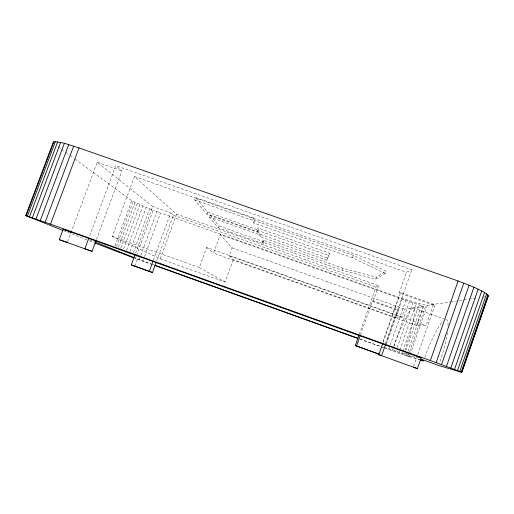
<?xml version="1.0" encoding="UTF-8"?>
<svg xmlns="http://www.w3.org/2000/svg" width="514" height="514" viewBox="0 0 514 514"><rect width="100%" height="100%" fill="white"/><g stroke="black" fill="none" stroke-linecap="round" stroke-linejoin="round"><path stroke-width="0.39" stroke-dasharray="2.57 1.93" d="M384.928 348.177L404.261 355.007L404.788 353.497M405.848 350.477L421.955 304.397L427.269 305.361L450.116 301.975M416.475 325.478L423.106 306.492L220.294 234.602L213.548 253.164L416.475 325.478L426.029 325.587L433.193 305.04L435.088 304.77L417.265 355.874M404.261 355.007L406.407 355.746L406.927 354.249M407.975 351.261L424.172 304.892M406.407 355.746L408.103 356.324L408.63 354.821M409.677 351.814L425.958 305.22M408.103 356.324L409.33 356.729L409.857 355.219M410.121 354.467L427.269 305.361M413.609 366.353L416.481 358.123M433.193 305.04L399.198 293.006L406.484 272.272L411.804 269.677L115.746 165.611L89.282 236.89M383.001 341.566L398.562 297.265L421.955 304.397M383.058 342.542L400.605 292.569L435.088 304.77M385.481 343.789L397.264 310.205L398.536 310.026L395.87 317.62L233.285 259.686L229.25 255.786L232.116 247.883L220.294 234.602M385.397 344.933L411.804 269.677M386.509 343.66L402.34 298.55M388.642 349.501L389.959 345.736M390.222 344.978L406.073 299.778M395.87 317.62L401.755 317.215L404.576 309.158L423.106 306.492M392.24 350.779L393.563 347.001M393.827 346.25L409.703 300.934M395.658 351.987L396.185 350.471M397.245 347.445L413.16 301.988M398.838 353.112L399.622 350.863M399.886 350.118L416.398 302.932M401.723 354.12L402.513 351.865M402.777 351.113L419.347 303.735M263.2 240.096L262.5 242.036L342.42 270.306L375.663 279.192L376.383 277.149L386.142 271.135L353.259 255.355L254.674 220.647L253.447 217.852L195.648 197.511L194.761 199.946L206.969 214.351L258.092 232.399L258.876 230.233L257.887 227.972L329.615 253.267L326.853 260.193L260 236.575L259.082 234.557L259.846 232.444L209.911 214.813L209.147 216.921L218.444 227.895L263.29 243.764L263.971 241.863L263.2 240.096L343.114 268.353L376.383 277.149M359.222 334.46L375.965 286.992L378.664 285.668L176.623 214.152L134.437 176.54L112.303 236.389L160.259 258.812L225.171 282.096L233.285 259.686M360.481 334.865L372.303 301.332L373.248 301.031L398.536 310.026M373.248 301.031L378.664 285.668M375.663 279.192L385.333 273.442L386.142 271.135M342.42 270.306L343.114 268.353M385.333 273.442L352.405 257.765L353.259 255.355M326.853 260.193L329.615 253.267M260 236.575L260.752 234.506L259.846 232.444M352.405 257.765L253.813 223.031L252.567 220.3L253.447 217.852M253.813 223.031L254.674 220.647M258.092 232.399L257.084 230.188L257.887 227.972M206.969 214.351L207.752 212.198L195.648 197.511M225.171 282.096L199.278 267.543L206.589 247.446L426.029 325.587M218.444 227.895L219.131 226.006L209.911 214.813M160.259 258.812L176.623 214.152M128.821 254.391L129.644 252.156M129.92 251.41L146.137 207.393L131.713 200.678L74.414 158.633M133.422 252.695L149.593 208.78L146.137 207.393M135.606 253.087L152.735 206.544L97.23 162.218L71.086 232.386M136.242 256.255L135.42 258.484L154.142 265.23M136.512 255.516L153.198 210.181L149.593 208.78M134.816 266.162L137.45 258.998L133.948 257.591M139.127 259.827L140.489 256.113M140.765 255.374L156.873 211.575L153.198 210.181M142.828 261.163L143.38 259.654M144.492 256.64L160.554 212.924L398.562 297.265M153.397 260.148L170.725 212.912L152.735 206.544M156.731 260.849L173.449 215.257L170.725 212.912M115.027 245.84L131.713 200.678M116.498 246.424L133.1 201.482M118.438 247.183L134.957 202.445M120.796 248.082L137.238 203.538M123.559 249.046L139.898 204.745M125.506 253.177L126.335 250.928M126.611 250.183L142.886 206.037M96.503 239.331L121.882 170.886L115.746 165.611M67.604 241.741L70.816 233.105M399.198 293.006L400.605 292.569M450.906 301.859L456.419 301.037M459.574 300.574L468.241 299.289M469.031 299.167L477.699 297.882M482.421 297.182L484.786 296.835M382.332 347.008L383.56 347.348M384.17 347.515L392.535 349.841L419.7 359.601M408.527 354.274L403.908 352.989L417.972 358.046M409.33 356.729L419.752 359.845M97.23 162.218L121.882 170.886M134.437 176.54L406.484 272.272M194.761 199.946L252.567 220.3M207.752 212.198L258.876 230.233M257.084 230.188L328.819 255.497M260.752 234.506L327.591 258.112M209.147 216.921L259.082 234.557M219.131 226.006L263.971 241.863M173.449 215.257L375.965 286.992M413.083 307.931L444.302 319.014M232.116 247.883L404.576 309.158M372.303 301.332L397.264 310.205M229.25 255.786L401.755 317.215M112.303 236.389L199.278 267.543M383.418 347.637L360.038 339.234M137.45 258.998L152.15 264.28M152.883 264.543L154.354 265.07M360.115 339.022L380.116 346.211M156.873 211.575L160.554 212.924M63.646 230.696L88.871 240.674M89.616 240.97L94.068 242.73M89.577 239.8L94.749 241.876M58.313 146.824L60.89 148.713M61.539 149.188L64.758 151.546M65.4 152.022L69.261 154.855M69.904 155.324L73.772 158.158M206.589 247.446L213.548 253.164M262.5 242.036L263.29 243.764M445.786 319.541A46.311 7.935 -70.7 0 1 448.054 325.401M447.405 332.622A46.311 7.935 -70.7 0 1 439.47 363.225M424.75 357.378A46.311 7.935 -70.7 0 1 443.126 321.07M393.808 346.269A46.17 5.885 -70.6 0 1 413.468 307.963A46.17 5.885 -70.6 0 1 404.942 349.983"/><path stroke-width="0.77" d="M486.604 293.841L488.3 295.788L461.848 372.309L459.773 371.416L486.604 293.841C477.789 288.193 467.779 284.769 458.077 280.991L79.027 147.897C70.803 145.513 62.573 141.825 53.893 141.78L53.27 142.211L25.7 215.604L62.901 230.407M461.212 372.007L487.857 294.946M420.934 359.106L438.699 365.493L461.681 372.322L488.3 295.788M459.773 371.416L436.142 362.646L463.769 283.137M441.539 364.612L469.089 285.244M446.467 366.418L473.908 287.268M450.829 368.03L478.142 289.183M454.543 369.412L481.714 290.937M457.537 370.549L484.548 292.498M382.789 343.301L378.805 354.66L417.394 368.634L421.172 357.783L63.19 229.218L59.303 239.64L92.045 251.365L95.945 240.835M436.142 362.646L430.391 360.571L458.077 280.991M385.397 344.933L381.606 355.739L378.805 354.66M379.326 354.255L355.302 345.569L358.958 335.212M356.536 346.044L360.218 335.61M156.185 262.346L152.459 272.51L131.256 264.909L135.053 254.591M149.272 271.398L152.844 261.652M88.723 238.393L84.842 248.84L92.045 251.365M25.7 215.604L50.513 224.162L79.027 147.897M26.13 215.694L53.893 141.78M27.396 216.086L55.339 141.678M29.491 216.773L57.594 141.915M32.376 217.756L60.613 142.487M35.999 219.015L64.353 143.393M40.291 220.525L68.735 144.614M45.168 222.254L73.663 146.13M417.002 356.626L421.172 357.783M420.497 360.063L423.472 360.956L420.458 359.871M59.303 239.64L67.334 242.46M131.256 264.909L152.459 272.51M50.513 224.162L430.391 360.571M155.087 265.333L357.898 338.225M154.894 265.5L357.776 338.424M355.302 345.569L379.011 354.107M133.961 257.957L94.807 243.019M413.352 367.099L417.394 368.634M63.19 229.218L71.086 232.386M95.495 242.171L133.948 257.591M53.27 142.211L53.462 142.956"/></g></svg>
